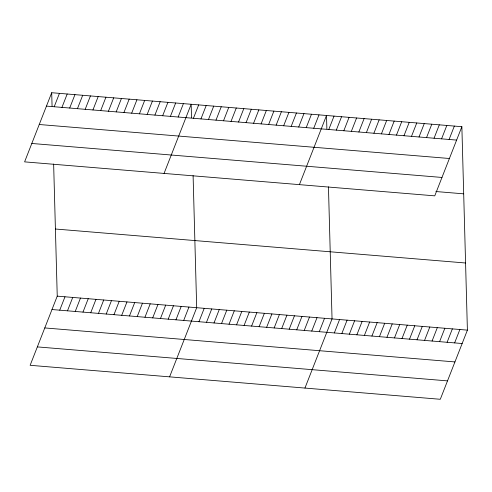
<?xml version="1.0" encoding="UTF-8"?>
<svg xmlns="http://www.w3.org/2000/svg" width="492" height="492" viewBox="0 0 492 492"><rect width="100%" height="100%" fill="white"/><g stroke="black" fill="none" stroke-linecap="round" stroke-linejoin="round"><path stroke-width="0.74" d="M51.703 92.717L24.6 161.868L434.762 195.853L461.865 126.702L51.703 92.717L52.066 106.143M54.2 106.746L59.446 93.357M61.949 107.391L67.195 93.997M69.698 108.031L74.944 94.642M77.441 108.677L82.693 95.282M85.19 109.316L90.436 95.922M92.939 109.956L98.185 96.567M100.688 110.602L105.934 97.207M108.431 111.241L113.683 97.853M116.18 111.887L121.432 98.492M123.929 112.527L129.175 99.132M53.64 164.039L57.238 296.147L30.135 365.298L440.297 399.283L467.4 330.132L461.865 126.702M131.678 113.166L136.924 99.778M59.735 310.175L64.981 296.787M139.421 113.812L144.673 100.417M67.484 310.821L72.73 297.426M147.169 114.451L152.422 101.063M75.233 311.461L80.479 298.072M154.918 115.097L160.164 101.703M82.976 312.106L88.228 298.712M162.667 115.737L167.913 102.342M90.725 312.746L95.977 299.357M170.41 116.376L175.662 102.988M98.474 313.386L103.72 299.997M178.159 117.022L183.411 103.627M106.223 314.031L111.469 300.637M164.057 173.424L191.154 104.273L191.523 117.699M113.966 314.671L119.218 301.282M193.43 118.283L198.676 104.894M121.715 315.317L126.967 301.922M200.945 118.91L206.197 105.516M129.464 315.956L134.71 302.562M208.467 119.531L213.713 106.137M137.213 316.596L142.459 303.207M215.988 120.153L221.234 106.764M144.956 317.242L150.208 303.847M223.509 120.78L228.755 107.385M152.704 317.881L157.957 304.493M231.025 121.401L236.277 108.006M160.453 318.527L165.699 305.132M238.546 122.022L243.792 108.634M168.202 319.167L173.448 305.772M246.068 122.649L251.314 109.255M175.952 319.806L181.197 306.418M253.583 123.271L258.835 109.876M183.694 320.452L188.946 307.057M261.104 123.892L266.35 110.503M169.592 376.854L196.689 307.703L193.098 175.595M268.626 124.519L273.872 111.124M198.965 321.713L204.211 308.324M276.147 125.14L281.393 111.745M206.48 322.34L211.732 308.945M283.663 125.761L288.915 112.373M214.002 322.961L219.254 309.573M291.184 126.389L296.43 112.994M221.523 323.582L226.769 310.194M298.705 127.01L303.951 113.615M229.044 324.21L234.29 310.815M306.221 127.631L311.473 114.242M236.56 324.831L241.812 311.436M313.742 128.252L318.988 114.864M244.081 325.452L249.327 312.063M299.407 184.641L326.51 115.485L326.879 128.91M251.603 326.079L256.849 312.684M328.779 129.501L334.031 116.112M259.118 326.7L264.37 313.306M336.3 130.122L341.553 116.733M266.639 327.321L271.892 313.933M343.822 130.749L349.068 117.354M274.161 327.949L279.407 314.554M351.343 131.37L356.589 117.982M281.682 328.57L286.928 315.175M358.859 131.991L364.111 118.603M289.198 329.191L294.45 315.803M366.38 132.619L371.626 119.224M296.719 329.818L301.965 316.424M373.902 133.24L379.147 119.845M304.24 330.439L309.486 317.045M381.417 133.861L386.669 120.472M311.756 331.061L317.008 317.672M388.938 134.488L394.19 121.094M319.277 331.688L324.529 318.293M396.46 135.109L401.706 121.715M304.948 388.071L332.045 318.914L328.453 186.812M403.981 135.73L409.227 122.342M334.32 332.93L339.566 319.542M411.497 136.358L416.749 122.963M341.835 333.551L347.088 320.163M419.018 136.979L424.264 123.584M349.357 334.179L354.603 320.784M426.539 137.6L431.785 124.212M356.878 334.8L362.124 321.411M434.055 138.227L439.307 124.833M364.394 335.421L369.646 322.032M441.576 138.849L446.828 125.454M371.915 336.048L377.161 322.654M449.098 139.47L454.344 126.081M379.437 336.669L384.683 323.281M386.958 337.291L392.204 323.902M394.473 337.918L399.725 324.523M401.995 338.539L407.241 325.144M409.516 339.16L414.762 325.772M417.031 339.788L422.284 326.393M424.553 340.409L429.799 327.014M432.074 341.03L437.32 327.641M439.596 341.657L444.842 328.262M447.111 342.278L452.363 328.884M454.633 342.899L459.879 329.511M46.451 106.106L456.619 140.097M39.243 124.507L449.405 158.498M31.814 143.467L441.976 177.452M435.869 191.529L463.692 193.836M55.411 229.014L465.573 262.999M57.238 296.147L467.4 330.132M51.986 309.536L462.154 343.527M44.778 327.936L454.94 361.928M37.349 346.897L447.511 380.882"/></g></svg>
